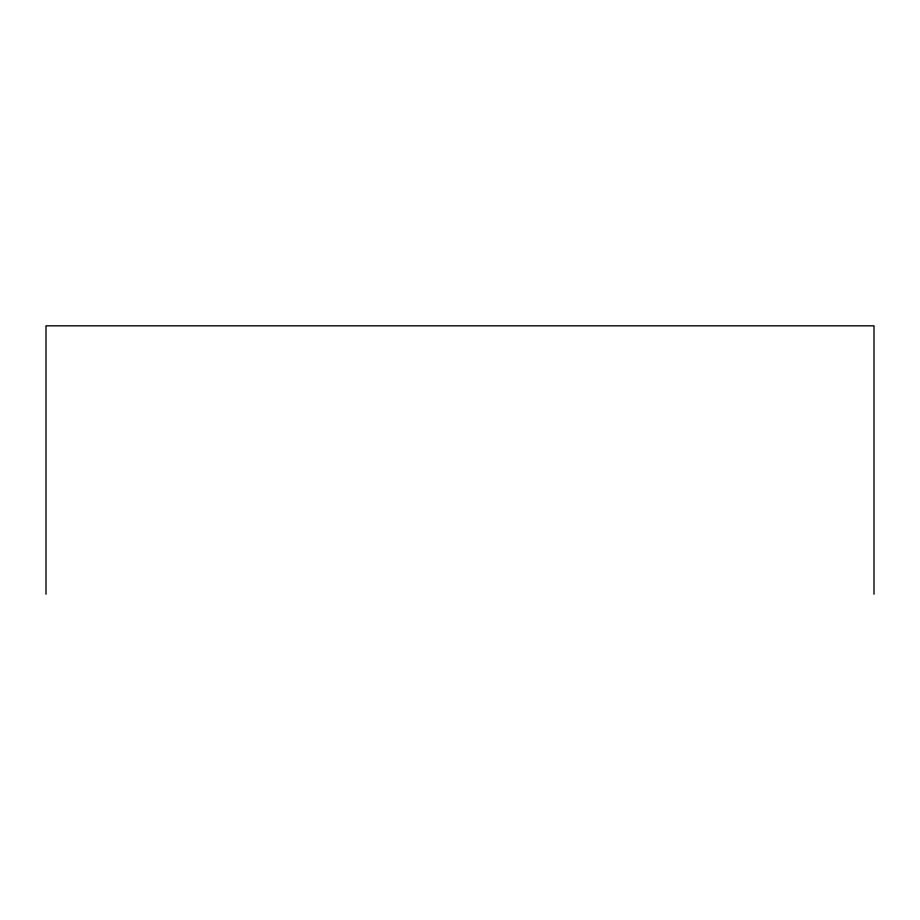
<?xml version="1.0" encoding="UTF-8"?>
<svg xmlns="http://www.w3.org/2000/svg" width="920" height="920" viewBox="0 0 920 920"><rect width="100%" height="100%" fill="white"/><g stroke="black" fill="none" stroke-linecap="round" stroke-linejoin="round"><path stroke-width="1.38" d="M874 594.182L874 325.818L46 325.818L46 594.182"/></g></svg>
